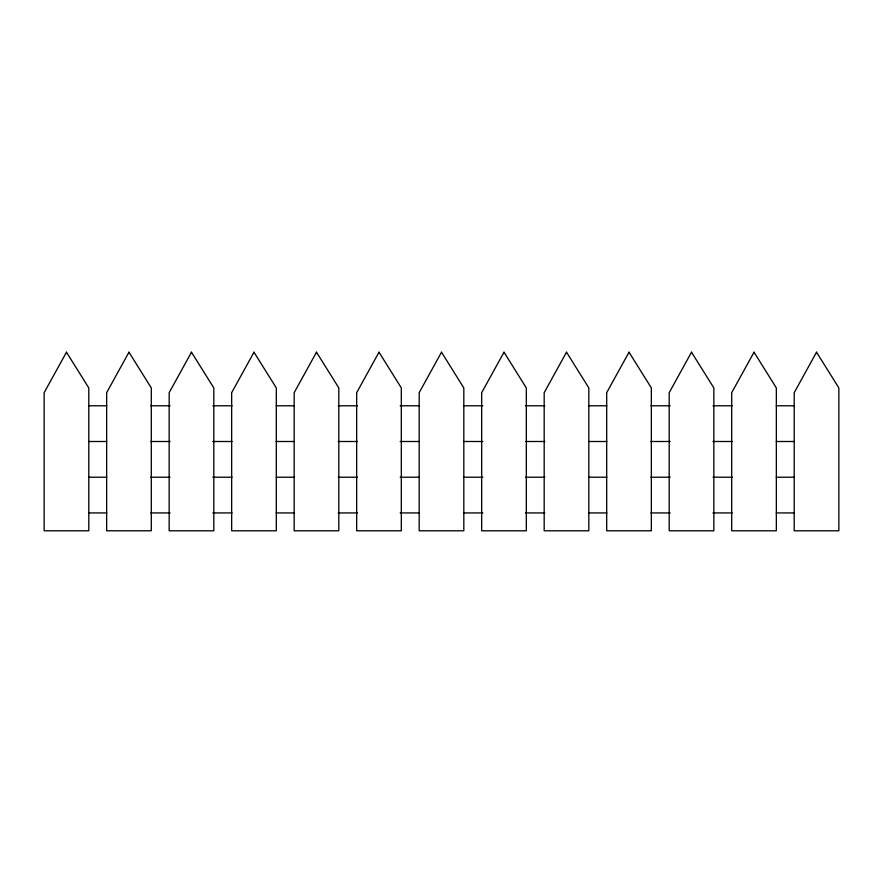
<?xml version="1.0" encoding="UTF-8"?>
<svg xmlns="http://www.w3.org/2000/svg" width="883" height="883" viewBox="0 0 883 883"><rect width="100%" height="100%" fill="white"/><g stroke="black" fill="none" stroke-linecap="round" stroke-linejoin="round"><path stroke-width="1.32" d="M88.797 405.783L106.711 405.783M150.794 405.783L170.088 405.783M212.792 405.783L232.086 405.783M276.169 405.783L294.083 405.783M338.167 405.783L357.46 405.783M400.165 405.783L419.458 405.783M463.542 405.783L482.835 405.783M525.54 405.783L544.833 405.783M588.917 405.783L606.831 405.783M650.914 405.783L670.208 405.783M712.912 405.783L732.206 405.783M776.289 405.783L794.203 405.783M88.797 441.5L106.711 441.5M150.794 441.5L170.088 441.5M212.792 441.5L232.086 441.5M276.169 441.5L294.083 441.5M338.167 441.5L357.46 441.5M400.165 441.5L419.458 441.5M463.542 441.5L482.835 441.5M525.54 441.5L544.833 441.5M588.917 441.5L606.831 441.5M650.914 441.5L670.208 441.5M712.912 441.5L732.206 441.5M776.289 441.5L794.203 441.5M88.797 477.217L106.711 477.217M150.794 477.217L170.088 477.217M212.792 477.217L232.086 477.217M276.169 477.217L294.083 477.217M338.167 477.217L357.46 477.217M400.165 477.217L419.458 477.217M463.542 477.217L482.835 477.217M525.54 477.217L544.833 477.217M588.917 477.217L606.831 477.217M650.914 477.217L670.208 477.217M712.912 477.217L732.206 477.217M776.289 477.217L794.203 477.217M88.797 512.935L106.711 512.935M150.794 512.935L170.088 512.935M212.792 512.935L232.086 512.935M276.169 512.935L294.083 512.935M338.167 512.935L357.46 512.935M400.165 512.935L419.458 512.935M463.542 512.935L482.835 512.935M525.54 512.935L544.833 512.935M588.917 512.935L606.831 512.935M650.914 512.935L670.208 512.935M712.912 512.935L732.206 512.935M776.289 512.935L794.203 512.935M66.468 352.207L44.15 392.681L44.15 530.793L88.797 530.793L88.797 387.924L66.468 352.207M128.973 352.207L106.655 392.681L106.655 530.793L151.302 530.793L151.302 387.924L128.973 352.207M191.479 352.207L169.161 392.681L169.161 530.793L213.807 530.793L213.807 387.924L191.479 352.207M253.984 352.207L231.666 392.681L231.666 530.793L276.313 530.793L276.313 387.924L253.984 352.207M316.489 352.207L294.171 392.681L294.171 530.793L338.818 530.793L338.818 387.924L316.489 352.207M378.995 352.207L356.677 392.681L356.677 530.793L401.324 530.793L401.324 387.924L378.995 352.207M441.5 352.207L419.182 392.681L419.182 530.793L463.818 530.793L463.818 387.924L441.5 352.207M504.005 352.207L481.676 392.681L481.676 530.793L526.323 530.793L526.323 387.924L504.005 352.207M566.511 352.207L544.182 392.681L544.182 530.793L588.829 530.793L588.829 387.924L566.511 352.207M629.016 352.207L606.687 392.681L606.687 530.793L651.334 530.793L651.334 387.924L629.016 352.207M691.521 352.207L669.193 392.681L669.193 530.793L713.839 530.793L713.839 387.924L691.521 352.207M754.027 352.207L731.698 392.681L731.698 530.793L776.345 530.793L776.345 387.924L754.027 352.207M816.532 352.207L794.203 392.681L794.203 530.793L838.85 530.793L838.85 387.924L816.532 352.207"/></g></svg>
